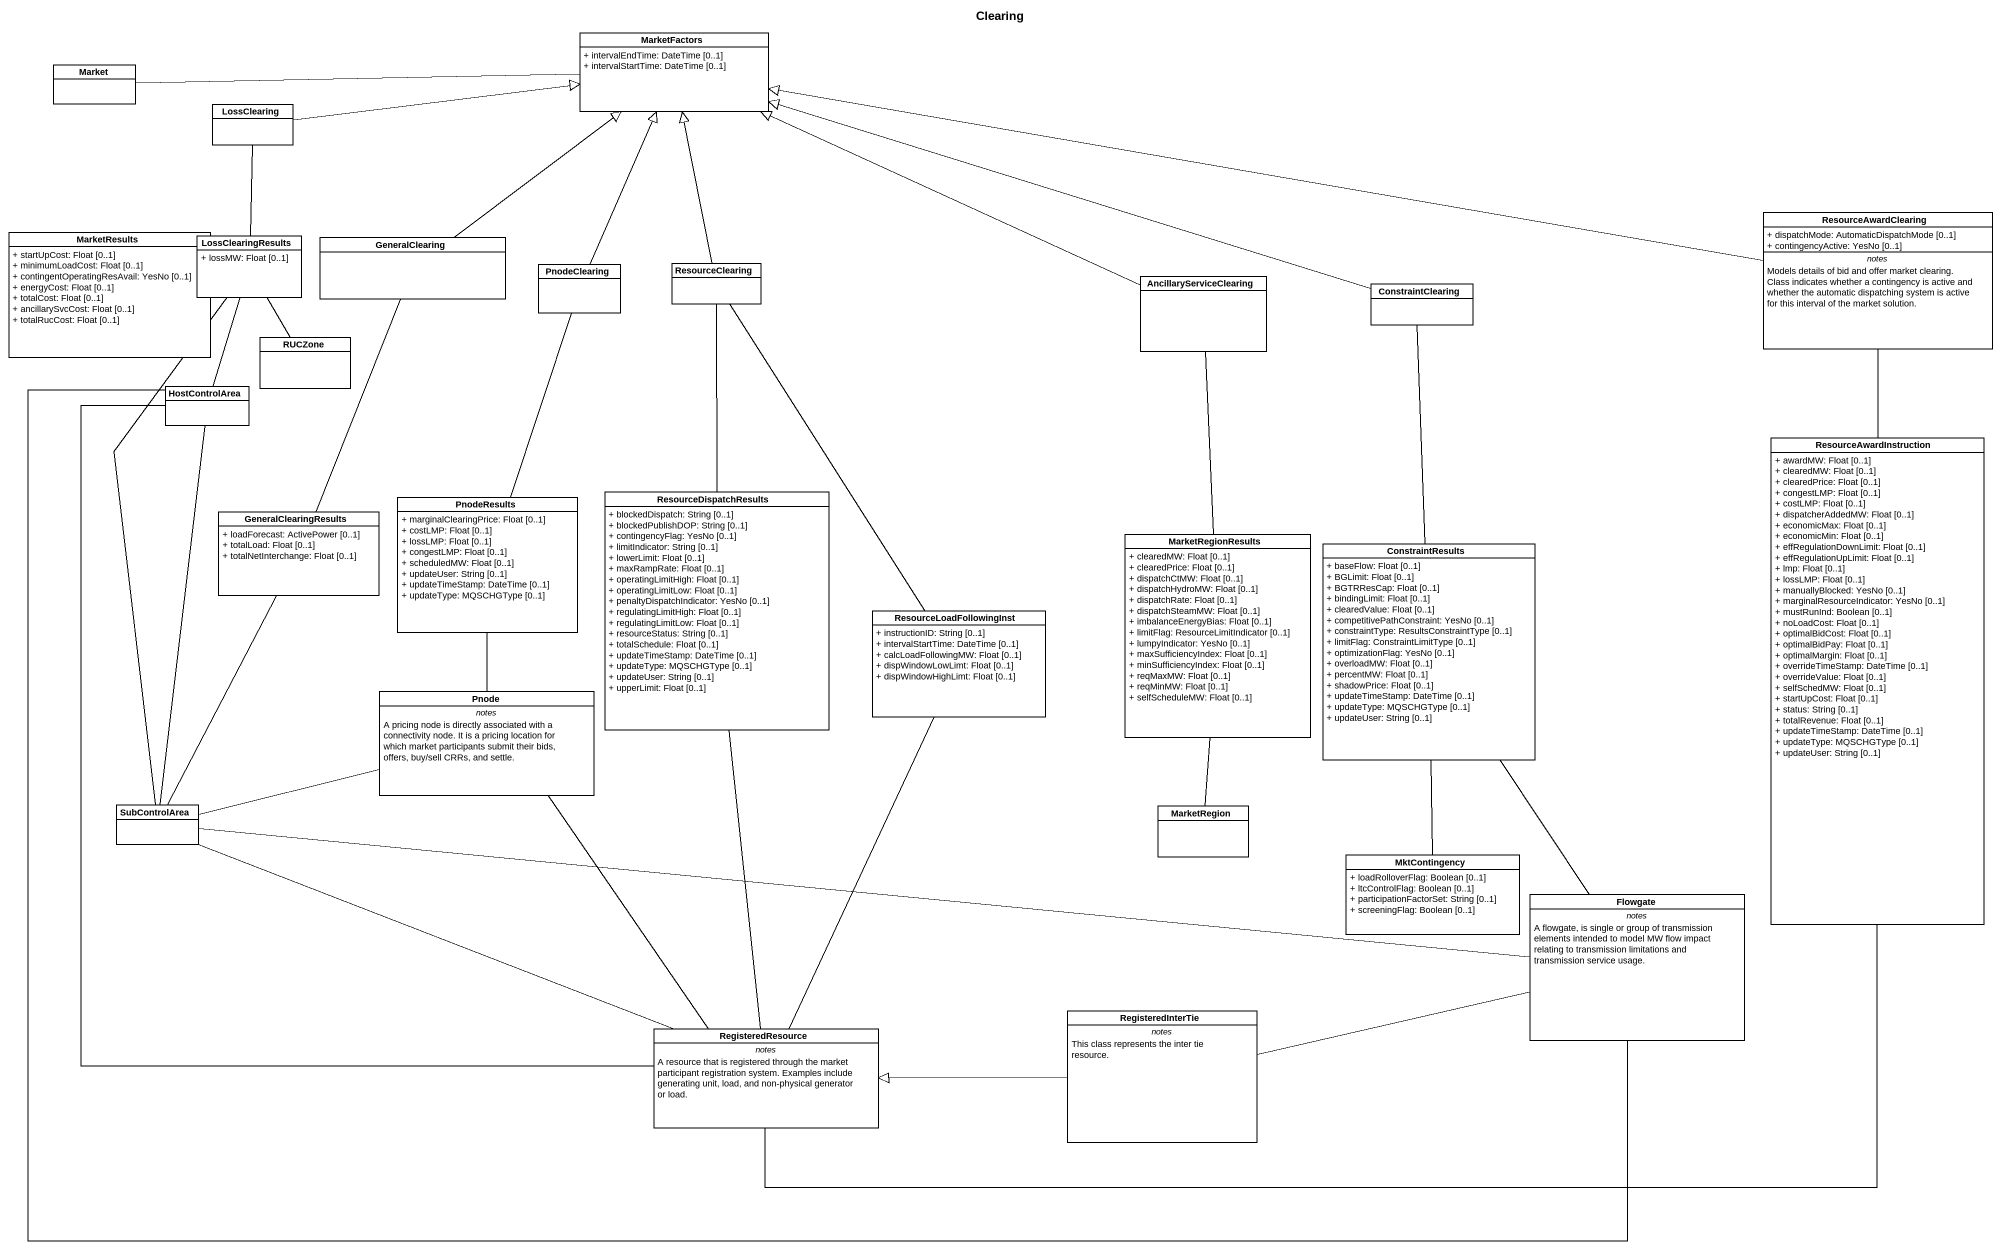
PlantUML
@startuml
title Clearing
hide circle
hide empty members
skinparam classAttributeIconSize 0
class MarketFactors {
  + intervalEndTime: DateTime [0..1]
  + intervalStartTime: DateTime [0..1]
}
class Market
class LossClearing
class MarketResults {
  + startUpCost: Float [0..1]
  + minimumLoadCost: Float [0..1]
  + contingentOperatingResAvail: YesNo [0..1]
  + energyCost: Float [0..1]
  + totalCost: Float [0..1]
  + ancillarySvcCost: Float [0..1]
  + totalRucCost: Float [0..1]
}
class LossClearingResults {
  + lossMW: Float [0..1]
}
class GeneralClearing
class ResourceAwardClearing {
  + dispatchMode: AutomaticDispatchMode [0..1]
  + contingencyActive: YesNo [0..1]
  -- notes --
  Models details of bid and offer market clearing. Class indicates whether a contingency is active and whether the automatic dispatching system is active for this interval of the market solution.
}
class PnodeClearing
class ResourceClearing
class AncillaryServiceClearing
class ConstraintClearing
class RUCZone
class HostControlArea
class ResourceAwardInstruction {
  + awardMW: Float [0..1]
  + clearedMW: Float [0..1]
  + clearedPrice: Float [0..1]
  + congestLMP: Float [0..1]
  + costLMP: Float [0..1]
  + dispatcherAddedMW: Float [0..1]
  + economicMax: Float [0..1]
  + economicMin: Float [0..1]
  + effRegulationDownLimit: Float [0..1]
  + effRegulationUpLimit: Float [0..1]
  + lmp: Float [0..1]
  + lossLMP: Float [0..1]
  + manuallyBlocked: YesNo [0..1]
  + marginalResourceIndicator: YesNo [0..1]
  + mustRunInd: Boolean [0..1]
  + noLoadCost: Float [0..1]
  + optimalBidCost: Float [0..1]
  + optimalBidPay: Float [0..1]
  + optimalMargin: Float [0..1]
  + overrideTimeStamp: DateTime [0..1]
  + overrideValue: Float [0..1]
  + selfSchedMW: Float [0..1]
  + startUpCost: Float [0..1]
  + status: String [0..1]
  + totalRevenue: Float [0..1]
  + updateTimeStamp: DateTime [0..1]
  + updateType: MQSCHGType [0..1]
  + updateUser: String [0..1]
}
class GeneralClearingResults {
  + loadForecast: ActivePower [0..1]
  + totalLoad: Float [0..1]
  + totalNetInterchange: Float [0..1]
}
class PnodeResults {
  + marginalClearingPrice: Float [0..1]
  + costLMP: Float [0..1]
  + lossLMP: Float [0..1]
  + congestLMP: Float [0..1]
  + scheduledMW: Float [0..1]
  + updateUser: String [0..1]
  + updateTimeStamp: DateTime [0..1]
  + updateType: MQSCHGType [0..1]
}
class ResourceDispatchResults {
  + blockedDispatch: String [0..1]
  + blockedPublishDOP: String [0..1]
  + contingencyFlag: YesNo [0..1]
  + limitIndicator: String [0..1]
  + lowerLimit: Float [0..1]
  + maxRampRate: Float [0..1]
  + operatingLimitHigh: Float [0..1]
  + operatingLimitLow: Float [0..1]
  + penaltyDispatchIndicator: YesNo [0..1]
  + regulatingLimitHigh: Float [0..1]
  + regulatingLimitLow: Float [0..1]
  + resourceStatus: String [0..1]
  + totalSchedule: Float [0..1]
  + updateTimeStamp: DateTime [0..1]
  + updateType: MQSCHGType [0..1]
  + updateUser: String [0..1]
  + upperLimit: Float [0..1]
}
class MarketRegionResults {
  + clearedMW: Float [0..1]
  + clearedPrice: Float [0..1]
  + dispatchCtMW: Float [0..1]
  + dispatchHydroMW: Float [0..1]
  + dispatchRate: Float [0..1]
  + dispatchSteamMW: Float [0..1]
  + imbalanceEnergyBias: Float [0..1]
  + limitFlag: ResourceLimitIndicator [0..1]
  + lumpyIndicator: YesNo [0..1]
  + maxSufficiencyIndex: Float [0..1]
  + minSufficiencyIndex: Float [0..1]
  + reqMaxMW: Float [0..1]
  + reqMinMW: Float [0..1]
  + selfScheduleMW: Float [0..1]
}
class ConstraintResults {
  + baseFlow: Float [0..1]
  + BGLimit: Float [0..1]
  + BGTRResCap: Float [0..1]
  + bindingLimit: Float [0..1]
  + clearedValue: Float [0..1]
  + competitivePathConstraint: YesNo [0..1]
  + constraintType: ResultsConstraintType [0..1]
  + limitFlag: ConstraintLimitType [0..1]
  + optimizationFlag: YesNo [0..1]
  + overloadMW: Float [0..1]
  + percentMW: Float [0..1]
  + shadowPrice: Float [0..1]
  + updateTimeStamp: DateTime [0..1]
  + updateType: MQSCHGType [0..1]
  + updateUser: String [0..1]
}
class ResourceLoadFollowingInst {
  + instructionID: String [0..1]
  + intervalStartTime: DateTime [0..1]
  + calcLoadFollowingMW: Float [0..1]
  + dispWindowLowLimt: Float [0..1]
  + dispWindowHighLimt: Float [0..1]
}
class Pnode {
  -- notes --
  A pricing node is directly associated with a connectivity node. It is a pricing location for which market participants submit their bids, offers, buy/sell CRRs, and settle.
}
class SubControlArea
class MarketRegion
class MktContingency {
  + loadRolloverFlag: Boolean [0..1]
  + ltcControlFlag: Boolean [0..1]
  + participationFactorSet: String [0..1]
  + screeningFlag: Boolean [0..1]
}
class Flowgate {
  -- notes --
  A flowgate, is single or group of transmission elements intended to model MW flow impact relating to transmission limitations and transmission service usage.
}
class RegisteredInterTie {
  -- notes --
  This class represents the inter tie resource.
}
class RegisteredResource {
  -- notes --
  A resource that is registered through the market participant registration system. Examples include generating unit, load, and non-physical generator or load.
}
MarketFactors -left- Market
LossClearing -right-|> MarketFactors
LossClearing -- LossClearingResults
LossClearingResults -- SubControlArea
GeneralClearing -up-|> MarketFactors
GeneralClearing -- GeneralClearingResults
ResourceAwardClearing -left-|> MarketFactors
ResourceAwardClearing -- ResourceAwardInstruction
PnodeClearing -up-|> MarketFactors
PnodeClearing -- PnodeResults
ResourceClearing -up-|> MarketFactors
ResourceClearing -- ResourceDispatchResults
ResourceClearing -- ResourceLoadFollowingInst
AncillaryServiceClearing -left-|> MarketFactors
AncillaryServiceClearing -- MarketRegionResults
ConstraintClearing -left-|> MarketFactors
ConstraintClearing -- ConstraintResults
RUCZone -up- LossClearingResults
HostControlArea -up- LossClearingResults
HostControlArea -- SubControlArea
HostControlArea -right- Flowgate
HostControlArea -- RegisteredResource
ResourceAwardInstruction -left- RegisteredResource
ConstraintResults -- MktContingency
Pnode -up- PnodeResults
Pnode -left- SubControlArea
Pnode -- RegisteredResource
SubControlArea -up- GeneralClearingResults
MarketRegion -up- MarketRegionResults
Flowgate -up- ConstraintResults
Flowgate -left- SubControlArea
Flowgate -left- SubControlArea
Flowgate -left- RegisteredInterTie
RegisteredInterTie -left-|> RegisteredResource
RegisteredResource -up- ResourceDispatchResults
RegisteredResource -up- ResourceLoadFollowingInst
RegisteredResource -left- SubControlArea
@enduml
